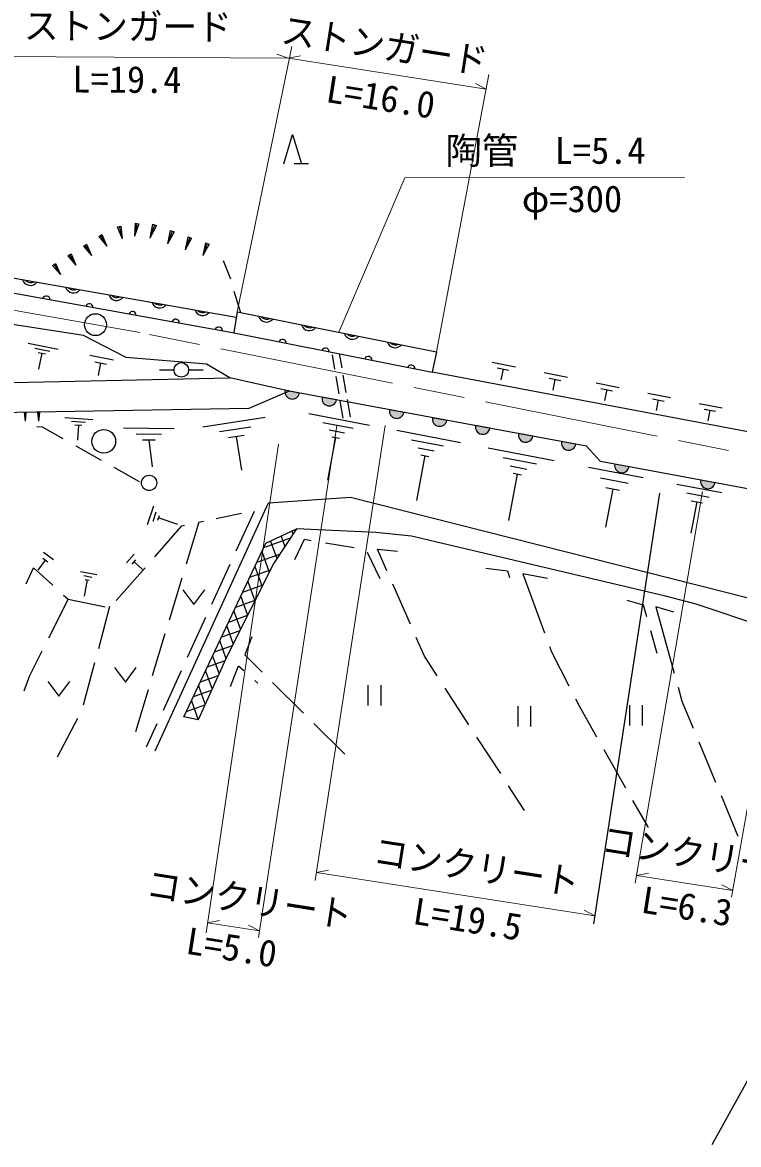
# Model space of a CAD drawing. Units: millimetres, scale not verified. Extents: x 40000 to 680000, y 20000 to 380000.
# Drawn here: x 389804 to 438917, y 264544 to 341436 of the extents above; entities that cross this region are included whole.
import ezdxf
from ezdxf.enums import TextEntityAlignment as Align

# ---------------------------------------------------------------- set-up
doc = ezdxf.new("R2010")
doc.units = ezdxf.units.MM
doc.header["$LTSCALE"] = 1000
doc.linetypes.add('CHAIN', pattern=[18.5, 12, -1.5, 3.5, -1.5])
for name, color, linetype, lineweight in [('M-BGD', 7, 'Continuous', 25), ('M-BMK', 2, 'CHAIN', 13), ('M-BMK-SRVR', 3, 'Continuous', 25), ('M-STR-HTXT', 7, 'Continuous', 13)]:
    doc.layers.add(name, color=color, linetype=linetype, lineweight=lineweight)
doc.styles.add('ＭＳ ゴシック', font='')
doc.styles.get('ＭＳ ゴシック').set_extended_font_data('MS Gothic')

msp = doc.modelspace()

# ---------------------------------------------------------------- hatches: boundary and pattern name
at = {"layer": 'M-BGD'}
for points in [[(407820, 316234, 0.418), (408212, 315642, 0.418), (408798, 316042)], [(410357, 315754, 0.41421), (410758, 315171, 0.41421), (411340, 315572)], [(414977, 314899, 0.41421), (415378, 314316, 0.41421), (415960, 314717)], [(417927, 314353, 0.41421), (418327, 313770, 0.41421), (418910, 314171)], [(420877, 313807, 0.41421), (421277, 313224, 0.41421), (421860, 313625)], [(423827, 313261, 0.41421), (424227, 312678, 0.41421), (424810, 313079)], [(426776, 312715, 0.41421), (427177, 312132, 0.41421), (427760, 312533)], [(430422, 311174, 1), (431405, 310990)], [(436320, 310073, 0.41421), (436720, 309490, 0.41421), (437303, 309889)]]:
    msp.add_hatch(color=256, dxfattribs=at).paths.add_polyline_path(points)

# ---------------------------------------------------------------- linework, layer by layer
for p, q in [((407734, 331747), (408334, 333747)), ((408334, 333747), (408934, 331747)), ((409434, 331747), (408434, 331747)), ((397528, 327691), (397487, 326787)), ((397660, 327665), (397487, 326787)), ((397792, 327639), (397487, 326787)), ((397528, 327691), (397792, 327639)), ((398721, 327618), (398534, 326660)), ((398857, 327569), (398534, 326660)), ((398721, 327618), (398994, 327521)), ((395045, 326762), (395260, 326896)), ((395152, 326829), (395599, 326111)), ((395260, 326896), (395599, 326111)), ((396305, 327420), (396555, 327487)), ((396305, 327420), (396654, 326621)), ((396430, 327453), (396654, 326621)), ((396555, 327487), (396654, 326621)), ((398994, 327521), (398534, 326660)), ((399940, 327184), (399758, 326256)), ((400072, 327137), (399758, 326256)), ((400204, 327090), (399758, 326256)), ((399940, 327184), (400204, 327090)), ((393984, 326102), (394197, 326235)), ((393984, 326102), (394532, 325460)), ((394091, 326168), (394532, 325460)), ((394197, 326235), (394532, 325460)), ((395045, 326762), (395599, 326111)), ((401151, 326753), (400975, 325854)), ((401279, 326707), (400975, 325854)), ((401406, 326662), (400975, 325854)), ((401151, 326753), (401406, 326662)), ((402353, 326325), (402183, 325455)), ((402476, 326281), (402183, 325455)), ((402600, 326237), (402183, 325455)), ((402353, 326325), (402600, 326237)), ((392927, 325444), (393137, 325575)), ((392927, 325444), (393467, 324810)), ((393032, 325509), (393467, 324810)), ((393137, 325575), (393467, 324810)), ((385377, 324583), (404472, 321246)), ((391872, 324788), (392079, 324917)), ((391872, 324788), (392406, 324162)), ((391976, 324852), (392406, 324162)), ((392079, 324917), (392406, 324162)), ((403581, 325118), (404069, 323860)), ((385296, 323593), (404220, 320198)), ((404294, 323016), (404760, 321552)), ((393986, 319974), (376639, 322678)), ((404526, 321598), (404307, 320180)), ((404526, 321598), (418212, 318876)), ((396914, 318482), (393986, 319974)), ((404220, 320198), (417906, 317475)), ((390193, 319451), (392249, 319057)), ((390662, 319115), (391689, 318918)), ((390873, 318829), (391387, 318730)), ((391130, 318779), (390918, 317672)), ((394428, 318639), (396053, 318327)), ((402434, 318031), (396914, 318482)), ((411039, 318658), (411209, 317673)), ((411531, 318743), (411701, 317758)), ((418212, 318876), (417906, 317475)), ((394763, 318186), (395575, 318030)), ((395169, 318108), (395001, 317233)), ((399204, 317629), (400204, 317634)), ((401204, 317629), (402204, 317634)), ((404039, 317074), (402434, 318031)), ((422027, 318161), (423626, 317843)), ((422363, 317762), (423162, 317603)), ((422763, 317682), (422614, 316936)), ((377850, 316511), (404039, 317074)), ((408094, 316173), (404039, 317074)), ((411293, 317180), (411497, 315998)), ((411786, 317265), (411990, 316083)), ((441800, 312951), (417906, 317475)), ((425592, 317451), (427180, 317135)), ((425926, 317055), (426720, 316897)), ((426323, 316976), (426175, 316235)), ((408094, 316173), (405334, 314990)), ((428482, 312399), (408094, 316173)), ((429147, 316744), (430724, 316430)), ((429478, 316350), (430267, 316193)), ((429873, 316271), (429726, 315535)), ((432691, 316038), (434258, 315726)), ((411582, 315505), (411786, 314322)), ((412075, 315590), (412279, 314407)), ((433020, 315647), (433804, 315491)), ((433412, 315569), (433267, 314837)), ((436225, 315335), (437783, 315025)), ((405334, 314990), (377765, 314511)), ((389926, 314722), (390046, 314724)), ((389926, 314722), (389996, 314120)), ((389986, 314723), (389996, 314120)), ((390046, 314724), (389996, 314120)), ((390843, 314738), (390970, 314741)), ((390843, 314738), (390918, 314103)), ((390907, 314739), (390918, 314103)), ((390970, 314741), (390918, 314103)), ((409439, 314644), (413610, 313844)), ((436552, 314946), (437331, 314791)), ((436942, 314869), (436797, 314142)), ((390795, 313745), (391157, 313721)), ((391157, 313721), (392584, 312918)), ((392716, 314357), (394632, 314225)), ((393180, 314103), (394138, 314037)), ((393404, 313865), (393883, 313832)), ((393643, 313849), (393572, 312817)), ((402181, 313726), (406459, 314383)), ((403326, 313396), (405465, 313725)), ((410402, 314027), (412487, 313627)), ((396737, 313658), (400207, 313622)), ((397600, 313249), (399335, 313231)), ((403937, 312985), (405006, 313149)), ((404471, 313067), (404826, 310764)), ((411285, 312992), (410725, 310072)), ((410843, 313509), (411886, 313310)), ((411024, 313042), (411545, 312942)), ((415470, 313488), (419850, 312648)), ((393456, 312428), (395199, 311447)), ((398030, 312844), (398897, 312835)), ((398463, 312839), (398694, 310985)), ((416481, 312840), (418671, 312420)), ((416945, 312297), (418040, 312087)), ((421736, 312287), (426272, 311418)), ((429439, 311357), (428482, 312399)), ((417408, 311754), (416821, 308689)), ((417135, 311807), (417682, 311702)), ((422783, 311616), (425051, 311181)), ((396071, 310957), (397814, 309977)), ((423263, 311054), (424397, 310836)), ((428624, 310967), (432384, 310246)), ((454333, 306711), (429439, 311357)), ((423743, 310491), (423134, 307316)), ((423459, 310546), (424026, 310437)), ((429456, 310223), (431336, 309862)), ((433505, 309170), (428973, 279658)), ((430288, 309478), (429784, 306846)), ((429818, 309568), (430758, 309388)), ((434690, 309804), (437767, 309215)), ((435371, 309195), (436909, 308900)), ((398910, 291514), (406677, 308510)), ((406677, 308510), (412314, 308897)), ((412314, 308897), (439758, 301955)), ((436052, 308586), (435639, 306432)), ((435667, 308660), (436436, 308513)), ((398390, 307036), (398818, 308316)), ((398771, 307264), (398986, 307904)), ((399099, 307332), (399206, 307653)), ((403084, 307438), (404832, 307809)), ((405696, 307925), (404446, 305197)), ((398881, 304823), (400746, 306943)), ((399153, 307493), (400433, 307064)), ((400746, 306943), (400919, 306980)), ((401897, 307187), (401027, 304316)), ((401897, 307187), (402232, 307258)), ((406367, 305467), (408189, 306120)), ((406499, 305748), (408600, 306745)), ((408600, 306745), (407050, 304390)), ((407548, 306245), (407803, 305534)), ((408274, 306590), (408353, 306369)), ((414045, 306482), (408600, 306745)), ((416479, 306225), (414045, 306482)), ((433901, 302114), (416479, 306225)), ((400880, 293846), (406499, 305748)), ((406822, 305901), (407253, 304698)), ((408480, 304631), (409156, 306020)), ((409156, 306020), (409605, 305945)), ((410591, 305780), (412563, 305451)), ((414797, 303861), (414144, 305342)), ((414144, 305342), (415515, 305210)), ((391371, 304599), (390865, 303911)), ((391199, 304726), (391543, 304473)), ((391244, 305147), (391932, 304641)), ((396942, 304405), (397473, 304992)), ((397326, 304324), (397592, 304618)), ((405883, 304443), (407457, 305008)), ((406231, 305179), (406736, 303768)), ((413438, 305135), (414325, 303342)), ((390067, 302970), (390566, 304071)), ((390566, 304071), (391890, 302865)), ((393790, 303822), (394898, 303604)), ((396239, 301820), (398221, 304073)), ((397459, 304471), (398047, 303939)), ((404030, 304288), (402780, 301561)), ((407050, 304390), (403850, 298043)), ((405400, 303420), (406817, 303928)), ((405748, 304156), (406240, 302783)), ((421573, 304033), (423071, 303865)), ((423071, 303865), (423201, 303390)), ((394020, 303530), (394575, 303421)), ((394251, 303238), (394033, 302129)), ((394112, 303265), (394389, 303210)), ((400737, 303359), (399868, 300488)), ((405265, 303133), (405743, 301798)), ((425806, 303335), (424129, 303647)), ((424129, 303647), (425602, 299614)), ((392630, 302191), (392931, 301916)), ((400803, 302550), (401553, 301550)), ((401553, 301550), (402303, 302550)), ((404917, 302397), (406294, 302891)), ((416412, 300202), (415201, 302946)), ((392931, 301916), (391585, 299235)), ((392931, 301916), (395470, 301394)), ((404434, 301374), (405771, 301854)), ((404782, 302110), (405247, 300813)), ((431250, 301837), (432377, 301524)), ((432377, 301524), (432603, 300724)), ((436004, 301581), (433901, 302114)), ((453745, 295612), (436004, 301581)), ((395786, 301415), (395012, 298517)), ((402363, 300652), (401113, 297925)), ((403951, 300351), (405249, 300816)), ((404299, 301086), (404750, 299827)), ((434471, 301037), (433232, 301387)), ((433232, 301387), (434497, 296848)), ((403815, 300063), (404253, 298842)), ((399578, 299531), (398708, 296659)), ((403468, 299328), (404726, 299779)), ((405531, 299337), (405053, 298098)), ((417378, 298011), (416815, 299287)), ((432875, 299762), (433315, 298207)), ((402985, 298305), (404203, 298742)), ((403332, 299040), (403761, 297845)), ((425944, 298675), (426081, 298300)), ((391137, 298342), (390297, 296669)), ((403850, 298043), (401864, 293654)), ((402502, 297282), (403701, 297712)), ((402849, 298017), (403287, 296797)), ((405053, 298098), (406239, 296920)), ((418252, 296664), (417378, 298011)), ((426081, 298300), (427268, 295985)), ((394753, 297551), (393979, 294652)), ((396114, 297228), (396864, 296228)), ((396864, 296228), (397614, 297228)), ((400696, 297016), (399446, 294289)), ((402366, 296994), (402813, 295750)), ((404074, 295934), (404633, 297344)), ((404633, 297344), (404993, 297021)), ((390297, 296669), (389892, 295616)), ((391553, 296277), (392303, 295277)), ((392303, 295277), (393053, 296277)), ((402019, 296259), (403241, 296697)), ((405736, 296353), (405952, 296159)), ((406949, 296216), (409079, 294103)), ((398418, 295702), (397548, 292831)), ((401536, 295236), (402782, 295683)), ((401883, 295971), (402339, 294702)), ((413499, 296029), (413499, 294629)), ((414399, 294629), (414399, 296029)), ((420429, 293309), (418796, 295825)), ((434766, 295885), (435034, 294923)), ((401053, 294213), (402323, 294668)), ((401400, 294948), (401864, 293654)), ((423778, 294593), (423778, 293193)), ((424678, 293193), (424678, 294593)), ((427724, 295095), (427977, 294602)), ((427977, 294602), (429184, 292475)), ((431437, 294649), (431437, 293249)), ((432337, 293249), (432337, 294649)), ((435034, 294923), (435800, 293074)), ((393592, 293737), (392185, 291087)), ((400917, 293925), (400951, 293832)), ((399030, 293380), (398296, 291779)), ((409789, 293398), (411918, 291285)), ((422602, 289960), (420974, 292470)), ((429678, 291605), (431159, 288996)), ((436183, 292150), (437332, 289379)), ((424240, 287437), (423139, 289133)), ((437715, 288455), (438864, 285684)), ((431652, 288127), (432708, 286266)), ((437106, 264544), (440019, 269790))]:
    msp.add_line(p, q, dxfattribs=at)
for points in [[(407820, 316234, 0.418), (408212, 315642, 0.418), (408798, 316042)], [(410357, 315754, 0.41421), (410758, 315171, 0.41421), (411340, 315572)], [(414977, 314899, 0.41421), (415378, 314316, 0.41421), (415960, 314717)], [(417927, 314353, 0.41421), (418327, 313770, 0.41421), (418910, 314171)], [(420877, 313807, 0.41421), (421277, 313224, 0.41421), (421860, 313625)], [(423827, 313261, 0.41421), (424227, 312678, 0.41421), (424810, 313079)], [(426776, 312715, 0.41421), (427177, 312132, 0.41421), (427760, 312533)], [(430422, 311174, 1), (431405, 310990)], [(436320, 310073, 0.41421), (436720, 309490, 0.41421), (437303, 309889)]]:
    msp.add_lwpolyline(points, format="xyb", close=True, dxfattribs=at)
msp.add_lwpolyline([(400880, 293846), (406499, 305748), (408600, 306745), (407050, 304390), (403850, 298043), (401864, 293654)], close=True, dxfattribs=at)
for centre, radius in [((400704, 317629), 500), ((395380, 312733), 815), ((398493, 309881), 523)]:
    msp.add_circle(centre, radius, dxfattribs=at)
for centre, radius, start, end in [((390349, 323985), 567, 198.16053, 322.01555), ((390372, 324116), 500, 223.21814, 296.95794), ((393304, 323469), 567, 198.16053, 322.01555), ((393327, 323600), 500, 223.21814, 296.95794), ((391447, 322433), 256, 2.50688, 157.14611), ((396259, 322952), 567, 198.16053, 322.01555), ((396282, 323084), 500, 223.21814, 296.95794), ((399214, 322436), 567, 198.16053, 322.01555), ((399237, 322567), 500, 223.21814, 296.95794), ((394399, 321903), 256, 2.50688, 157.14611), ((397352, 321373), 256, 2.50688, 157.14611), ((402170, 321920), 567, 198.16053, 322.01555), ((402192, 322051), 500, 223.21814, 296.95794), ((400305, 320843), 256, 2.50688, 157.14611), ((406540, 321470), 567, 196.82302, 320.67805), ((406566, 321600), 500, 221.88064, 295.62044), ((409482, 320884), 567, 196.82302, 320.67805), ((409508, 321015), 500, 221.88064, 295.62044), ((403258, 320313), 256, 2.50688, 157.14611), ((412425, 320299), 567, 196.82302, 320.67805), ((412451, 320430), 500, 221.88064, 295.62044), ((407642, 319460), 256, 1.43092, 156.07015), ((410584, 318874), 256, 1.43092, 156.07015), ((415367, 319714), 567, 196.82302, 320.67805), ((415393, 319845), 500, 221.88064, 295.62044), ((413527, 318289), 256, 1.43092, 156.07015), ((416469, 317704), 256, 1.43092, 156.07015)]:
    msp.add_arc(centre, radius, start, end, dxfattribs=at)
at = {"layer": 'M-BMK'}
msp.add_lwpolyline([(487748, 302193), (397854, 320186), (372866, 324605)], dxfattribs=at)
at = {"layer": 'M-BMK-SRVR'}
msp.add_circle((394818, 320723), 750, dxfattribs=at)
at = {"layer": 'M-STR-HTXT'}
for p, q in [((408040, 338984), (387303, 339115)), ((408270, 339779), (404526, 321598)), ((408040, 338984), (407252, 339266)), ((408041, 338994), (408864, 339144)), ((421607, 336855), (408041, 338994)), ((418212, 318876), (421799, 337873)), ((421607, 336855), (420870, 337251)), ((416021, 330782), (411492, 320213)), ((416021, 330782), (435208, 330803)), ((411370, 313785), (405987, 278740)), ((414679, 313818), (409891, 282643)), ((407369, 312544), (402402, 279041)), ((436434, 309298), (431828, 282464)), ((443185, 308255), (438431, 281498)), ((409975, 283194), (410799, 283345)), ((429057, 280208), (409975, 283194)), ((431917, 282987), (432741, 283138)), ((438512, 281954), (431917, 282987)), ((438512, 281954), (437775, 282350)), ((402505, 279739), (403329, 279890)), ((429057, 280208), (428320, 280603)), ((406055, 279183), (402505, 279739)), ((406055, 279183), (405318, 279578))]:
    msp.add_line(p, q, dxfattribs=at)

# ---------------------------------------------------------------- texts
at = {"layer": 'M-STR-HTXT', "style": 'ＭＳ ゴシック', "width": 0.95}
for s, rotation, p in [('ストンガード', 359.639, (389902, 339751)), ('ストンガード', 351.037, (407383, 339516)), ('コンクリート', 351.103, (429330, 284020)), ('コンクリート', 351.103, (413682, 283242)), ('コンクリート', 351.103, (398109, 280992))]:
    msp.add_text(s, height=1833, rotation=rotation, dxfattribs=at).set_placement(p, align=Align.BOTTOM_LEFT)
at = {"layer": 'M-STR-HTXT', "style": 'ＭＳ ゴシック'}
for s, rotation, p in [('L=19.4', 359.639, (393223, 336090)), ('L=16.0', 351.037, (410456, 335456)), ('陶管\u3000L=5.4', 0.065, (418806, 331186)), ('φ=300', 0.065, (424050, 327880)), ('L=6.3', 351.103, (432071, 279906)), ('L=19.5', 351.103, (416422, 279129)), ('L=5.0', 351.103, (400849, 277093))]:
    msp.add_text(s, height=1833, rotation=rotation, dxfattribs=at).set_placement(p, align=Align.BOTTOM_LEFT)

doc.saveas('drawing.dxf')
